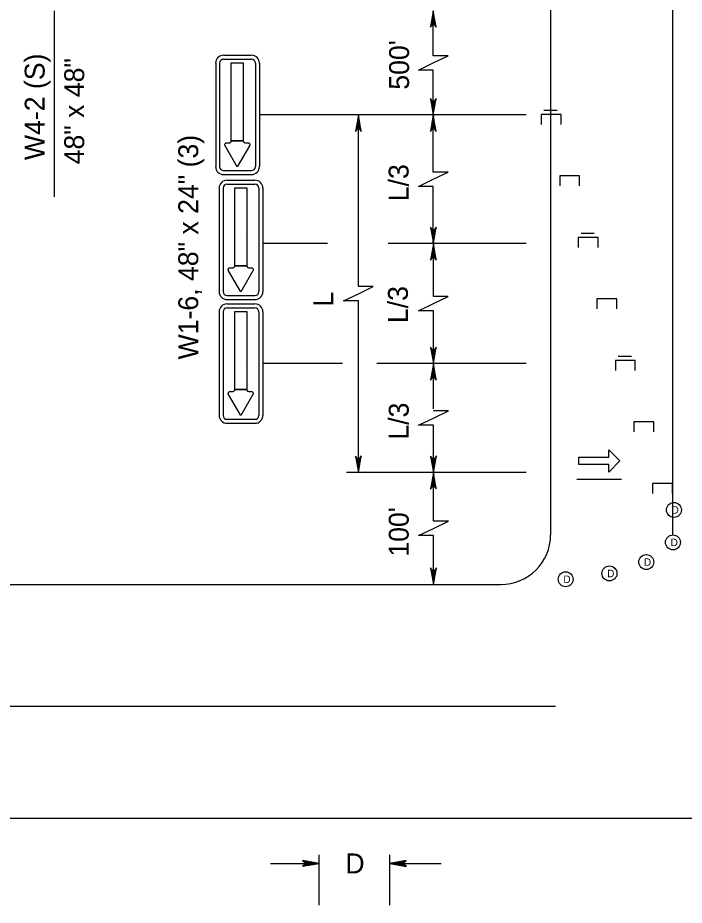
# Model space of a CAD drawing. Extents: x 499945 to 500993, y 499985 to 500645.
# Drawn here: x 500380.9 to 500514.9, y 500311.3 to 500489.6 of the extents above; entities that cross this region are included whole.
import ezdxf

# ---------------------------------------------------------------- set-up
doc = ezdxf.new("R2010")
doc.units = 0
for name, color, linetype in [('1', 7, 'Continuous'), ('24', 7, 'Continuous'), ('39', 7, 'Continuous'), ('5', 7, 'Continuous'), ('56', 7, 'Continuous'), ('60', 7, 'Continuous')]:
    doc.layers.add(name, color=color, linetype=linetype)

msp = doc.modelspace()

# ---------------------------------------------------------------- linework, layer by layer
at = {"layer": '1'}
for p, q in [((500487.99, 500606.16), (500487.99, 500385.78)), ((500512.47, 500606.16), (500512.47, 500385.78)), ((500467.42, 500482.01), (500464.42, 500482.01)), ((500464.42, 500480.57), (500467.42, 500482.01)), ((500461.42, 500479.13), (500464.42, 500480.57)), ((500464.42, 500479.13), (500461.42, 500479.13)), ((500483.1, 500470.11), (500429.47, 500470.11)), ((500464.42, 500458.63), (500464.42, 500470.11)), ((500461.42, 500455.75), (500464.42, 500457.19)), ((500467.42, 500458.63), (500464.42, 500458.63)), ((500464.42, 500457.19), (500467.42, 500458.63)), ((500464.42, 500455.75), (500461.42, 500455.75)), ((500464.42, 500444.26), (500464.42, 500455.75)), ((500443.13, 500444.26), (500430.18, 500444.26)), ((500483.1, 500444.26), (500455.32, 500444.26)), ((500464.44, 500433.65), (500464.44, 500444.26)), ((500452.36, 500435.63), (500449.37, 500435.63)), ((500449.37, 500434.19), (500452.36, 500435.63)), ((500446.37, 500432.75), (500449.37, 500434.19)), ((500449.37, 500432.75), (500446.37, 500432.75)), ((500461.44, 500430.77), (500464.44, 500432.21)), ((500467.43, 500433.65), (500464.44, 500433.65)), ((500464.44, 500432.21), (500467.43, 500433.65)), ((500464.44, 500430.77), (500461.44, 500430.77)), ((500464.44, 500420.15), (500464.44, 500430.77)), ((500446.17, 500420.15), (500430.18, 500420.15)), ((500483.1, 500420.15), (500453.04, 500420.15)), ((500467.44, 500410.65), (500464.44, 500410.65)), ((500464.44, 500409.21), (500467.44, 500410.65)), ((500461.44, 500407.77), (500464.44, 500409.21)), ((500464.44, 500407.77), (500461.44, 500407.77)), ((500483.1, 500398.27), (500446.97, 500398.27)), ((500502.23, 500396.84), (500493.23, 500396.84)), ((500467.44, 500388.47), (500464.44, 500388.47)), ((500464.44, 500387.03), (500467.44, 500388.47)), ((500461.44, 500385.59), (500464.44, 500387.03)), ((500464.44, 500385.59), (500461.44, 500385.59)), ((500071.91, 500375.79), (500478, 500375.79)), ((500071.91, 500351.31), (500488.99, 500351.31)), ((500071.91, 500328.83), (500534.96, 500328.83))]:
    msp.add_line(p, q, dxfattribs=at)
msp.add_arc((500478, 500385.78), 9.99, 270, 0, dxfattribs=at)
at = {"layer": '24'}
for points in [[(500464.42, 500491.03), (500463.83, 500487.71), (500464.42, 500488.5), (500465, 500487.73), (500464.42, 500491.03)], [(500464.43, 500490.81), (500463.88, 500487.8), (500464.43, 500488.56), (500464.95, 500487.86), (500464.44, 500490.69)], [(500464.42, 500490.58), (500463.96, 500488), (500464.43, 500488.58), (500464.88, 500487.99), (500464.42, 500490.53)], [(500464.44, 500490.42), (500464.03, 500488.17), (500464.42, 500488.61), (500464.83, 500488.16), (500464.44, 500490.1)], [(500464.44, 500489.91), (500464.11, 500488.33), (500464.41, 500488.64), (500464.74, 500488.31), (500464.42, 500489.88)], [(500464.41, 500489.7), (500464.21, 500488.51), (500464.44, 500488.74), (500464.67, 500488.5), (500464.42, 500489.54), (500464.4, 500489.37), (500464.27, 500488.66), (500464.43, 500488.78), (500464.61, 500488.58), (500464.42, 500489.28), (500464.31, 500488.82), (500464.44, 500488.89), (500464.56, 500488.68), (500464.44, 500489.17), (500464.36, 500488.86), (500464.46, 500488.99), (500464.52, 500488.84), (500464.43, 500488.99), (500464.41, 500488.91)], [(500464.42, 500470.11), (500465.01, 500473.44), (500464.42, 500472.64), (500463.84, 500473.42), (500464.42, 500470.11), (500464.41, 500470.33), (500464.96, 500473.34), (500464.41, 500472.58), (500463.89, 500473.29), (500464.4, 500470.45), (500464.42, 500470.56), (500464.88, 500473.14), (500464.41, 500472.56), (500463.96, 500473.16), (500464.42, 500470.62), (500464.4, 500470.73), (500464.81, 500472.98), (500464.42, 500472.54), (500464.02, 500472.99), (500464.4, 500471.05), (500464.4, 500471.23), (500464.73, 500472.81), (500464.43, 500472.51), (500464.1, 500472.84), (500464.42, 500471.27), (500464.43, 500471.44), (500464.63, 500472.63), (500464.4, 500472.4), (500464.18, 500472.65), (500464.42, 500471.61), (500464.44, 500471.78), (500464.57, 500472.49), (500464.41, 500472.37), (500464.24, 500472.56), (500464.42, 500471.86), (500464.53, 500472.33), (500464.4, 500472.26), (500464.28, 500472.46), (500464.4, 500471.98), (500464.48, 500472.28), (500464.38, 500472.16), (500464.32, 500472.3), (500464.41, 500472.16), (500464.43, 500472.23)], [(500449.37, 500470.11), (500448.78, 500466.79), (500449.37, 500467.58), (500449.94, 500466.81), (500449.37, 500470.11), (500449.37, 500469.89), (500448.82, 500466.88), (500449.37, 500467.65), (500449.9, 500466.94), (500449.38, 500469.77), (500449.37, 500469.66), (500448.91, 500467.08), (500449.37, 500467.66), (500449.82, 500467.07), (500449.36, 500469.61), (500449.38, 500469.5), (500448.97, 500467.25), (500449.36, 500467.69), (500449.77, 500467.24), (500449.38, 500469.18), (500449.38, 500468.99), (500449.06, 500467.42), (500449.36, 500467.72), (500449.69, 500467.39), (500449.37, 500468.96), (500449.35, 500468.78), (500449.15, 500467.6), (500449.38, 500467.82), (500449.61, 500467.58), (500449.37, 500468.62), (500449.35, 500468.45), (500449.21, 500467.74), (500449.37, 500467.86), (500449.55, 500467.66), (500449.36, 500468.37), (500449.25, 500467.9), (500449.38, 500467.97), (500449.51, 500467.76), (500449.38, 500468.25), (500449.31, 500467.94), (500449.41, 500468.07), (500449.47, 500467.92), (500449.37, 500468.07), (500449.36, 500467.99)], [(500464.42, 500470.11), (500463.83, 500466.79), (500464.42, 500467.58), (500465, 500466.81), (500464.42, 500470.11), (500464.43, 500469.89), (500463.88, 500466.88), (500464.43, 500467.65), (500464.95, 500466.94), (500464.44, 500469.77), (500464.42, 500469.66), (500463.96, 500467.08), (500464.43, 500467.66), (500464.88, 500467.07), (500464.42, 500469.61), (500464.44, 500469.5), (500464.03, 500467.25), (500464.42, 500467.69), (500464.83, 500467.24), (500464.44, 500469.18), (500464.44, 500468.99), (500464.11, 500467.42), (500464.41, 500467.72), (500464.74, 500467.39), (500464.42, 500468.96), (500464.41, 500468.78), (500464.21, 500467.6), (500464.44, 500467.82), (500464.67, 500467.58), (500464.42, 500468.62), (500464.4, 500468.45), (500464.27, 500467.74), (500464.43, 500467.86), (500464.61, 500467.66), (500464.42, 500468.37), (500464.31, 500467.9), (500464.44, 500467.97), (500464.56, 500467.76), (500464.44, 500468.25), (500464.36, 500467.94), (500464.46, 500468.07), (500464.52, 500467.92), (500464.43, 500468.07), (500464.41, 500467.99)], [(500464.44, 500444.26), (500465.02, 500447.59), (500464.44, 500446.79), (500463.86, 500447.57), (500464.44, 500444.26), (500464.43, 500444.48), (500464.98, 500447.49), (500464.43, 500446.73), (500463.9, 500447.43), (500464.42, 500444.6), (500464.44, 500444.71), (500464.9, 500447.29), (500464.43, 500446.71), (500463.98, 500447.31), (500464.44, 500444.76), (500464.42, 500444.87), (500464.83, 500447.13), (500464.44, 500446.69), (500464.03, 500447.14), (500464.42, 500445.19), (500464.42, 500445.38), (500464.74, 500446.96), (500464.45, 500446.65), (500464.12, 500446.98), (500464.44, 500445.42), (500464.45, 500445.59), (500464.65, 500446.78), (500464.42, 500446.55), (500464.19, 500446.8), (500464.44, 500445.76), (500464.45, 500445.92), (500464.59, 500446.64), (500464.43, 500446.52), (500464.25, 500446.71), (500464.44, 500446.01), (500464.55, 500446.48), (500464.42, 500446.41), (500464.29, 500446.61), (500464.42, 500446.13), (500464.5, 500446.43), (500464.4, 500446.31), (500464.34, 500446.45), (500464.43, 500446.31), (500464.45, 500446.38)], [(500464.44, 500444.26), (500463.85, 500440.94), (500464.44, 500441.73), (500465.02, 500440.96), (500464.44, 500444.26), (500464.44, 500444.04), (500463.89, 500441.03), (500464.44, 500441.79), (500464.97, 500441.09), (500464.45, 500443.92), (500464.44, 500443.81), (500463.98, 500441.23), (500464.44, 500441.81), (500464.9, 500441.22), (500464.44, 500443.76), (500464.45, 500443.65), (500464.05, 500441.4), (500464.44, 500441.84), (500464.84, 500441.39), (500464.45, 500443.33), (500464.45, 500443.14), (500464.13, 500441.56), (500464.43, 500441.87), (500464.76, 500441.54), (500464.44, 500443.11), (500464.43, 500442.93), (500464.22, 500441.74), (500464.45, 500441.97), (500464.68, 500441.73), (500464.44, 500442.77), (500464.42, 500442.6), (500464.28, 500441.89), (500464.44, 500442.01), (500464.62, 500441.81), (500464.44, 500442.51), (500464.33, 500442.05), (500464.45, 500442.12), (500464.58, 500441.91), (500464.45, 500442.4), (500464.38, 500442.09), (500464.48, 500442.22), (500464.54, 500442.07), (500464.44, 500442.22), (500464.43, 500442.14)], [(500464.44, 500420.15), (500465.02, 500423.48), (500464.44, 500422.68), (500463.86, 500423.46), (500464.44, 500420.15), (500464.43, 500420.37), (500464.98, 500423.38), (500464.43, 500422.62), (500463.9, 500423.32), (500464.42, 500420.49), (500464.44, 500420.6), (500464.9, 500423.18), (500464.43, 500422.6), (500463.98, 500423.2), (500464.44, 500420.65), (500464.42, 500420.76), (500464.83, 500423.02), (500464.44, 500422.58), (500464.03, 500423.03), (500464.42, 500421.08), (500464.42, 500421.27), (500464.74, 500422.85), (500464.45, 500422.54), (500464.12, 500422.87), (500464.44, 500421.31), (500464.45, 500421.48), (500464.65, 500422.67), (500464.42, 500422.44), (500464.19, 500422.69), (500464.44, 500421.65), (500464.45, 500421.81), (500464.59, 500422.53), (500464.43, 500422.41), (500464.25, 500422.6), (500464.44, 500421.9), (500464.55, 500422.37), (500464.42, 500422.3), (500464.29, 500422.5), (500464.42, 500422.02), (500464.5, 500422.32), (500464.4, 500422.19), (500464.34, 500422.34), (500464.43, 500422.19), (500464.45, 500422.27)], [(500464.44, 500420.15), (500463.85, 500416.83), (500464.44, 500417.62), (500465.02, 500416.85), (500464.44, 500420.15), (500464.44, 500419.93), (500463.89, 500416.92), (500464.44, 500417.68), (500464.97, 500416.98), (500464.45, 500419.81), (500464.44, 500419.7), (500463.98, 500417.12), (500464.44, 500417.7), (500464.9, 500417.11), (500464.44, 500419.65), (500464.45, 500419.54), (500464.05, 500417.29), (500464.44, 500417.72), (500464.84, 500417.28), (500464.45, 500419.22), (500464.45, 500419.03), (500464.13, 500417.45), (500464.43, 500417.76), (500464.76, 500417.43), (500464.44, 500419), (500464.43, 500418.82), (500464.22, 500417.63), (500464.45, 500417.86), (500464.68, 500417.62), (500464.44, 500418.66), (500464.42, 500418.49), (500464.28, 500417.78), (500464.44, 500417.9), (500464.62, 500417.7), (500464.44, 500418.4), (500464.33, 500417.94), (500464.45, 500418.01), (500464.58, 500417.8), (500464.45, 500418.29), (500464.38, 500417.98), (500464.48, 500418.11), (500464.54, 500417.96), (500464.44, 500418.11), (500464.43, 500418.03)], [(500449.37, 500398.27), (500449.95, 500401.6), (500449.37, 500400.8), (500448.79, 500401.58), (500449.37, 500398.27), (500449.36, 500398.49), (500449.91, 500401.5), (500449.36, 500400.74), (500448.83, 500401.44), (500449.35, 500398.61), (500449.37, 500398.72), (500449.82, 500401.3), (500449.36, 500400.72), (500448.91, 500401.32), (500449.37, 500398.77), (500449.35, 500398.88), (500449.76, 500401.14), (500449.37, 500400.7), (500448.96, 500401.15), (500449.35, 500399.2), (500449.35, 500399.39), (500449.67, 500400.97), (500449.37, 500400.66), (500449.04, 500400.99), (500449.37, 500399.43), (500449.38, 500399.6), (500449.58, 500400.79), (500449.35, 500400.56), (500449.12, 500400.81), (500449.37, 500399.77), (500449.38, 500399.93), (500449.52, 500400.65), (500449.36, 500400.53), (500449.18, 500400.72), (500449.37, 500400.02), (500449.48, 500400.49), (500449.35, 500400.42), (500449.22, 500400.62), (500449.35, 500400.14), (500449.42, 500400.44), (500449.32, 500400.31), (500449.26, 500400.46), (500449.36, 500400.32), (500449.37, 500400.39)], [(500464.44, 500398.27), (500465.03, 500401.6), (500464.44, 500400.8), (500463.86, 500401.58), (500464.44, 500398.27), (500464.43, 500398.49), (500464.98, 500401.5), (500464.43, 500400.74), (500463.9, 500401.44), (500464.42, 500398.61), (500464.44, 500398.72), (500464.9, 500401.3), (500464.43, 500400.72), (500463.98, 500401.32), (500464.44, 500398.77), (500464.42, 500398.88), (500464.83, 500401.14), (500464.44, 500400.7), (500464.03, 500401.15), (500464.42, 500399.2), (500464.42, 500399.39), (500464.74, 500400.97), (500464.45, 500400.66), (500464.12, 500400.99), (500464.44, 500399.43), (500464.45, 500399.6), (500464.65, 500400.79), (500464.42, 500400.56), (500464.19, 500400.81), (500464.44, 500399.77), (500464.45, 500399.93), (500464.59, 500400.65), (500464.43, 500400.53), (500464.25, 500400.72), (500464.44, 500400.02), (500464.55, 500400.49), (500464.42, 500400.42), (500464.29, 500400.62), (500464.42, 500400.14), (500464.5, 500400.44), (500464.4, 500400.31), (500464.34, 500400.46), (500464.43, 500400.32), (500464.45, 500400.39)], [(500464.44, 500398.27), (500463.85, 500394.95), (500464.44, 500395.74), (500465.02, 500394.97), (500464.44, 500398.27), (500464.44, 500398.05), (500463.89, 500395.04), (500464.44, 500395.8), (500464.97, 500395.1), (500464.45, 500397.93), (500464.44, 500397.82), (500463.98, 500395.24), (500464.44, 500395.82), (500464.9, 500395.23), (500464.44, 500397.77), (500464.45, 500397.66), (500464.05, 500395.41), (500464.44, 500395.85), (500464.84, 500395.4), (500464.45, 500397.34), (500464.45, 500397.15), (500464.13, 500395.57), (500464.43, 500395.88), (500464.76, 500395.55), (500464.44, 500397.12), (500464.43, 500396.94), (500464.22, 500395.75), (500464.45, 500395.98), (500464.68, 500395.74), (500464.44, 500396.78), (500464.42, 500396.61), (500464.28, 500395.9), (500464.44, 500396.02), (500464.62, 500395.82), (500464.44, 500396.52), (500464.33, 500396.06), (500464.45, 500396.13), (500464.58, 500395.92), (500464.45, 500396.41), (500464.38, 500396.1), (500464.48, 500396.23), (500464.54, 500396.08), (500464.44, 500396.23), (500464.43, 500396.15)], [(500464.44, 500375.79), (500465.03, 500379.12), (500464.44, 500378.32), (500463.86, 500379.1), (500464.44, 500375.79), (500464.43, 500376.01), (500464.98, 500379.02), (500464.43, 500378.26), (500463.9, 500378.96), (500464.42, 500376.13), (500464.44, 500376.24), (500464.9, 500378.82), (500464.43, 500378.24), (500463.98, 500378.84), (500464.44, 500376.29), (500464.42, 500376.4), (500464.83, 500378.66), (500464.44, 500378.22), (500464.03, 500378.67), (500464.42, 500376.72), (500464.42, 500376.91), (500464.74, 500378.49), (500464.45, 500378.18), (500464.12, 500378.51), (500464.44, 500376.95), (500464.45, 500377.12), (500464.65, 500378.31), (500464.42, 500378.08), (500464.19, 500378.33), (500464.44, 500377.29), (500464.45, 500377.45), (500464.59, 500378.17), (500464.43, 500378.05), (500464.25, 500378.24), (500464.44, 500377.54), (500464.55, 500378), (500464.42, 500377.94), (500464.29, 500378.14), (500464.42, 500377.66), (500464.5, 500377.96), (500464.4, 500377.83), (500464.34, 500377.98), (500464.43, 500377.84), (500464.45, 500377.91)], [(500441.46, 500319.74), (500438.11, 500320.34), (500438.91, 500319.74), (500438.12, 500319.16), (500441.46, 500319.74), (500441.23, 500319.74), (500438.2, 500320.29), (500438.97, 500319.74), (500438.26, 500319.21), (500441.11, 500319.73), (500441, 500319.74), (500438.4, 500320.21), (500438.99, 500319.74), (500438.39, 500319.28), (500440.95, 500319.74), (500440.84, 500319.73), (500438.57, 500320.14), (500439.01, 500319.74), (500438.56, 500319.33), (500440.52, 500319.73), (500440.33, 500319.73), (500438.74, 500320.05), (500439.05, 500319.75), (500438.71, 500319.42), (500440.29, 500319.74), (500440.12, 500319.75), (500438.92, 500319.96), (500439.15, 500319.73), (500438.9, 500319.5), (500439.95, 500319.74), (500439.78, 500319.76), (500439.06, 500319.9), (500439.18, 500319.74), (500438.99, 500319.56), (500439.7, 500319.74), (500439.23, 500319.85), (500439.29, 500319.73), (500439.09, 500319.6), (500439.58, 500319.73), (500439.27, 500319.8), (500439.4, 500319.7), (500439.25, 500319.64), (500439.4, 500319.74), (500439.32, 500319.75)], [(500455.66, 500319.74), (500459.01, 500319.15), (500458.21, 500319.74), (500458.99, 500320.33), (500455.66, 500319.74), (500455.88, 500319.75), (500458.92, 500319.2), (500458.15, 500319.75), (500458.86, 500320.28), (500456, 500319.76), (500456.11, 500319.74), (500458.71, 500319.28), (500458.13, 500319.75), (500458.73, 500320.21), (500456.17, 500319.74), (500456.28, 500319.76), (500458.55, 500319.35), (500458.11, 500319.74), (500458.56, 500320.15), (500456.6, 500319.76), (500456.79, 500319.76), (500458.38, 500319.43), (500458.07, 500319.73), (500458.4, 500320.07), (500456.82, 500319.74), (500457, 500319.73), (500458.2, 500319.53), (500457.97, 500319.76), (500458.22, 500319.99), (500457.17, 500319.74), (500457.34, 500319.73), (500458.05, 500319.59), (500457.94, 500319.75), (500458.13, 500319.93), (500457.42, 500319.74), (500457.89, 500319.63), (500457.82, 500319.76), (500458.03, 500319.89), (500457.54, 500319.76), (500457.85, 500319.68), (500457.72, 500319.78), (500457.87, 500319.84), (500457.72, 500319.75), (500457.8, 500319.73)]]:
    msp.add_lwpolyline(points, dxfattribs=at)
at = {"layer": '5'}
for p, q in [((500388.28, 500453.65), (500388.28, 500491.03)), ((500464.42, 500482.01), (500464.42, 500491.03)), ((500464.42, 500470.11), (500464.42, 500479.13)), ((500449.37, 500435.63), (500449.37, 500470.11)), ((500449.37, 500398.27), (500449.37, 500432.75)), ((500464.44, 500411.05), (500464.44, 500420.15)), ((500464.44, 500398.27), (500464.44, 500407.77)), ((500464.44, 500388.47), (500464.44, 500398.27)), ((500464.44, 500375.79), (500464.44, 500385.59)), ((500441.46, 500311.34), (500441.46, 500321.45)), ((500455.66, 500311.34), (500455.66, 500321.45)), ((500431.69, 500319.74), (500441.46, 500319.74)), ((500455.66, 500319.74), (500466.03, 500319.74))]:
    msp.add_line(p, q, dxfattribs=at)
at = {"layer": '56'}
for p, q in [((500422.27, 500482.1), (500427.87, 500482.1)), ((500420.68, 500480.51), (500420.68, 500459.72)), ((500421.48, 500480.51), (500421.48, 500459.72)), ((500422.27, 500481.31), (500427.87, 500481.31)), ((500428.67, 500480.51), (500428.67, 500459.72)), ((500429.47, 500480.51), (500429.47, 500459.72)), ((500489.31, 500471), (500486.66, 500471)), ((500422.27, 500458.92), (500427.87, 500458.92)), ((500422.27, 500458.12), (500427.87, 500458.12)), ((500422.98, 500457), (500428.58, 500457)), ((500421.39, 500455.4), (500421.39, 500434.62)), ((500422.18, 500455.4), (500422.18, 500434.62)), ((500422.98, 500456.2), (500428.58, 500456.2)), ((500429.38, 500455.4), (500429.38, 500434.62)), ((500430.18, 500455.4), (500430.18, 500434.62)), ((500496.76, 500446.3), (500494.11, 500446.3)), ((500422.98, 500433.82), (500428.58, 500433.82)), ((500422.98, 500433.02), (500428.58, 500433.02)), ((500422.98, 500432.14), (500428.58, 500432.14)), ((500421.39, 500430.54), (500421.39, 500409.76)), ((500422.18, 500430.54), (500422.18, 500409.76)), ((500422.98, 500431.34), (500428.58, 500431.34)), ((500429.38, 500430.54), (500429.38, 500409.76)), ((500430.18, 500430.54), (500430.18, 500409.76)), ((500504.22, 500421.59), (500501.57, 500421.59)), ((500422.98, 500408.96), (500428.58, 500408.96)), ((500422.98, 500408.16), (500428.58, 500408.16))]:
    msp.add_line(p, q, dxfattribs=at)
for points in [[(500490.1, 500468.21), (500490.1, 500470.21), (500488.1, 500470.21), (500486.1, 500470.21), (500486.1, 500468.21)], [(500493.82, 500455.85), (500493.82, 500457.85), (500491.83, 500457.85), (500489.83, 500457.85), (500489.83, 500455.85)], [(500497.55, 500443.5), (500497.55, 500445.5), (500495.55, 500445.5), (500493.55, 500445.5), (500493.55, 500443.5)], [(500501.28, 500431.15), (500501.28, 500433.15), (500499.28, 500433.15), (500497.28, 500433.15), (500497.28, 500431.15)], [(500505.01, 500418.8), (500505.01, 500420.8), (500503.01, 500420.8), (500501.01, 500420.8), (500501.01, 500418.8)], [(500508.74, 500406.44), (500508.74, 500408.44), (500506.74, 500408.44), (500504.74, 500408.44), (500504.74, 500406.44)], [(500501.93, 500400.6), (500499.68, 500398.36), (500499.68, 500399.86), (500493.68, 500399.86), (500493.68, 500401.35), (500499.68, 500401.35), (500499.68, 500402.85), (500501.93, 500400.6)], [(500512.46, 500394.09), (500512.46, 500396.09), (500510.47, 500396.09), (500508.47, 500396.09), (500508.47, 500394.09)]]:
    msp.add_lwpolyline(points, dxfattribs=at)
for centre in [(500512.77, 500390.76), (500512.58, 500384.23), (500507.21, 500380.28), (500499.82, 500378), (500491.02, 500376.83)]:
    msp.add_circle(centre, 1.5, dxfattribs=at)
for centre, radius, start, end in [((500422.27, 500480.51), 1.6, 90, 180), ((500427.87, 500480.51), 1.6, 0, 90), ((500422.27, 500480.51), 0.799, 90, 180), ((500427.87, 500480.51), 0.799, 0, 90), ((500422.27, 500459.72), 1.6, 180, 270), ((500422.27, 500459.72), 0.799, 180, 270), ((500427.87, 500459.72), 1.6, 270, 0), ((500427.87, 500459.72), 0.799, 270, 0), ((500422.98, 500455.4), 1.6, 90, 180), ((500428.58, 500455.4), 1.6, 0, 90), ((500422.98, 500455.4), 0.799, 90, 180), ((500428.58, 500455.4), 0.799, 0, 90), ((500422.98, 500434.62), 1.6, 180, 270), ((500422.98, 500434.62), 0.799, 180, 270), ((500428.58, 500434.62), 1.6, 270, 0), ((500428.58, 500434.62), 0.799, 270, 0), ((500422.98, 500430.54), 1.6, 90, 180), ((500428.58, 500430.54), 1.6, 0, 90), ((500422.98, 500430.54), 0.799, 90, 180), ((500428.58, 500430.54), 0.799, 0, 90), ((500422.98, 500409.76), 1.6, 180, 270), ((500422.98, 500409.76), 0.799, 180, 270), ((500428.58, 500409.76), 1.6, 270, 0), ((500428.58, 500409.76), 0.799, 270, 0)]:
    msp.add_arc(centre, radius, start, end, dxfattribs=at)
at = {"layer": '60'}
for p, q in [((500425.02, 500470.11), (500425.02, 500470.11)), ((500425.73, 500445.01), (500425.73, 500445.01)), ((500425.73, 500420.15), (500425.73, 500420.15))]:
    msp.add_line(p, q, dxfattribs=at)
for points in [[(500423.82, 500464.92), (500423.82, 500480.55), (500426.22, 500480.55), (500426.22, 500464.92)], [(500425.02, 500459.68), (500422.57, 500463.93), (500422.54, 500463.97), (500422.52, 500464.03), (500422.51, 500464.09), (500422.51, 500464.16), (500422.53, 500464.24), (500422.57, 500464.34), (500422.61, 500464.39), (500422.64, 500464.42), (500422.71, 500464.47), (500422.78, 500464.5), (500422.83, 500464.52), (500422.91, 500464.52), (500423.42, 500464.52), (500423.5, 500464.53), (500423.55, 500464.55), (500423.6, 500464.57), (500423.65, 500464.6), (500423.7, 500464.64), (500423.74, 500464.69), (500423.76, 500464.72), (500423.79, 500464.78), (500423.81, 500464.84), (500423.82, 500464.92), (500426.22, 500464.92), (500426.23, 500464.81), (500426.26, 500464.74), (500426.29, 500464.7), (500426.33, 500464.65), (500426.38, 500464.6), (500426.43, 500464.57), (500426.48, 500464.55), (500426.62, 500464.52), (500427.12, 500464.52), (500427.22, 500464.51), (500427.29, 500464.49), (500427.36, 500464.45), (500427.4, 500464.41), (500427.46, 500464.34), (500427.49, 500464.28), (500427.52, 500464.2), (500427.52, 500464.12), (500427.5, 500464), (500427.49, 500463.97), (500427.47, 500463.93)], [(500424.53, 500439.82), (500424.53, 500455.45), (500426.93, 500455.45), (500426.93, 500439.82)], [(500425.73, 500434.58), (500423.27, 500438.82), (500423.25, 500438.87), (500423.23, 500438.92), (500423.22, 500438.99), (500423.22, 500439.06), (500423.24, 500439.14), (500423.28, 500439.23), (500423.32, 500439.28), (500423.35, 500439.32), (500423.42, 500439.37), (500423.49, 500439.4), (500423.53, 500439.41), (500423.62, 500439.42), (500424.13, 500439.42), (500424.21, 500439.43), (500424.26, 500439.45), (500424.31, 500439.47), (500424.36, 500439.5), (500424.41, 500439.54), (500424.45, 500439.58), (500424.47, 500439.62), (500424.5, 500439.68), (500424.52, 500439.74), (500424.53, 500439.82), (500426.93, 500439.82), (500426.94, 500439.71), (500426.97, 500439.64), (500427, 500439.59), (500427.04, 500439.54), (500427.09, 500439.5), (500427.14, 500439.47), (500427.19, 500439.45), (500427.32, 500439.42), (500427.83, 500439.42), (500427.93, 500439.41), (500428, 500439.39), (500428.07, 500439.34), (500428.11, 500439.31), (500428.17, 500439.23), (500428.2, 500439.17), (500428.22, 500439.1), (500428.23, 500439.01), (500428.21, 500438.9), (500428.2, 500438.86), (500428.18, 500438.82)], [(500424.53, 500414.96), (500424.53, 500430.59), (500426.93, 500430.59), (500426.93, 500414.96)], [(500425.73, 500409.72), (500423.27, 500413.96), (500423.25, 500414.01), (500423.23, 500414.06), (500423.22, 500414.13), (500423.22, 500414.2), (500423.24, 500414.28), (500423.28, 500414.37), (500423.32, 500414.42), (500423.35, 500414.46), (500423.42, 500414.51), (500423.49, 500414.54), (500423.53, 500414.55), (500423.62, 500414.56), (500424.13, 500414.56), (500424.21, 500414.57), (500424.26, 500414.59), (500424.31, 500414.61), (500424.36, 500414.64), (500424.41, 500414.68), (500424.45, 500414.72), (500424.47, 500414.76), (500424.5, 500414.82), (500424.52, 500414.88), (500424.53, 500414.96), (500426.93, 500414.96), (500426.94, 500414.85), (500426.97, 500414.78), (500427, 500414.73), (500427.04, 500414.68), (500427.09, 500414.64), (500427.14, 500414.61), (500427.19, 500414.59), (500427.32, 500414.56), (500427.83, 500414.56), (500427.93, 500414.55), (500428, 500414.53), (500428.07, 500414.48), (500428.11, 500414.45), (500428.17, 500414.37), (500428.2, 500414.31), (500428.22, 500414.24), (500428.23, 500414.15), (500428.21, 500414.04), (500428.2, 500414), (500428.18, 500413.96)], [(500501.93, 500400.6), (500499.68, 500398.36), (500499.68, 500399.86), (500493.68, 500399.86), (500493.68, 500401.35), (500499.68, 500401.35), (500499.68, 500402.85)]]:
    msp.add_lwpolyline(points, close=True, dxfattribs=at)
for centre in [(500512.77, 500390.76), (500512.58, 500384.23), (500507.21, 500380.28), (500499.82, 500378), (500491.02, 500376.83)]:
    msp.add_circle(centre, 1.5, dxfattribs=at)

# ---------------------------------------------------------------- texts
at = {"layer": '1'}
msp.add_text('L', height=4, rotation=90, dxfattribs=at).set_placement((500444.32, 500431.59))
at = {"layer": '39'}
for s, p in [("500'", (500459.54, 500475.18)), ('W4-2 (S)', (500386.31, 500461.04)), ('48" x 48"', (500394.25, 500460.18)), ('L/3', (500459.45, 500452.78)), ('L/3', (500459.31, 500428.29)), ('L/3', (500459.47, 500404.88)), ("100'", (500459.47, 500381.37))]:
    msp.add_text(s, height=4, rotation=90, dxfattribs=at).set_placement(p)
at = {"layer": '5'}
msp.add_text('W1-6, 48" x 24" (3)', height=4, rotation=90, dxfattribs=at).set_placement((500417.17, 500420.99))
msp.add_text('D', height=4, dxfattribs=at).set_placement((500446.75, 500317.74))
at = {"layer": '56'}
for p in [(500512.31, 500390.01), (500512.12, 500383.49), (500506.75, 500379.53), (500499.36, 500377.25), (500490.56, 500376.08)]:
    msp.add_text('D', height=1.5, dxfattribs=at).set_placement(p)

doc.saveas('drawing.dxf')
